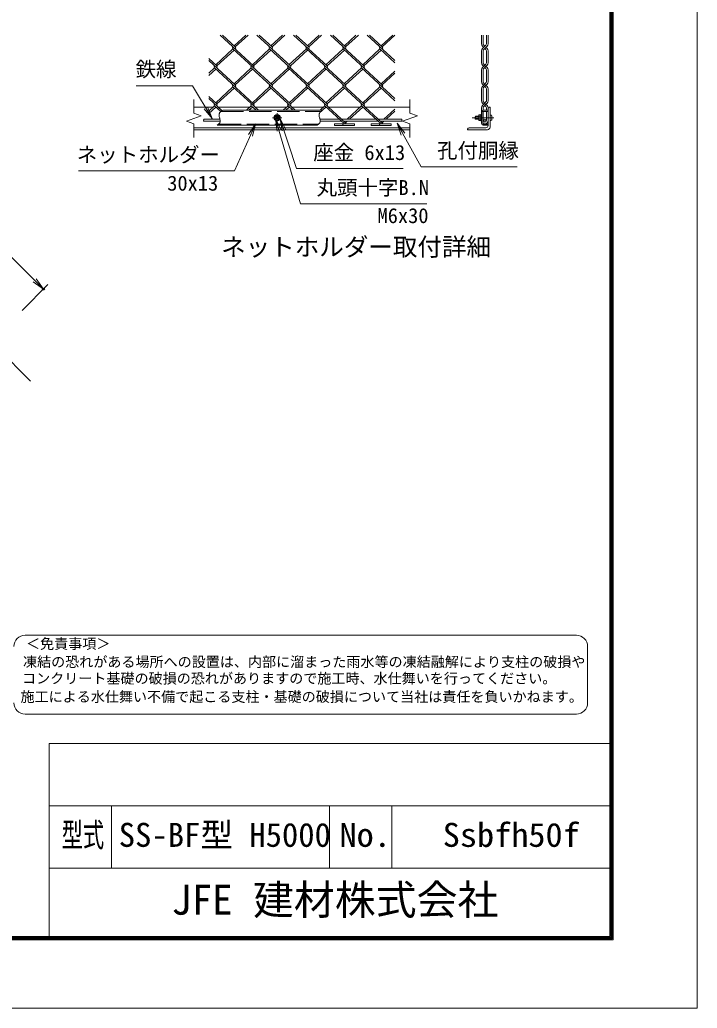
# Model space of a CAD drawing. Units: millimetres at full size; details may follow other scales. Extents: x -10500 to 10500, y -7425 to 7425.
# Drawn here: x 5065 to 10500, y -7425 to 511 of the extents above; entities that cross this region are included whole.
import ezdxf
from ezdxf.enums import TextEntityAlignment as Align

# ---------------------------------------------------------------- set-up
doc = ezdxf.new("R2010")
doc.units = ezdxf.units.MM
doc.header["$LTSCALE"] = 30
doc.header["$PDMODE"] = 32
doc.header["$PDSIZE"] = 15
doc.linetypes.add('DASHED', pattern=[7.5, 6, -1.5])
doc.linetypes.add('USER1', pattern=[50.8, 31.75, -6.35, 6.35, -6.35])
for name, color, linetype, lineweight in [('0-0_D-STR1', 1, 'Continuous', 18), ('0-1_0', 7, 'Continuous', 18), ('0-2_D-BMK', 2, 'USER1', 13), ('0-3_D-STR3', 3, 'Continuous', 13), ('0-7_D-STR-DIM', 7, 'Continuous', 13), ('0-9_D-STR-TXT', 7, 'Continuous', 13), ('0-A_D-STR2', 7, 'Continuous', 13), ('0-B_D-TTL-TXT', 7, 'Continuous', 13), ('0-C_D-TTL', 7, 'Continuous', 18)]:
    doc.layers.add(name, color=color, linetype=linetype, lineweight=lineweight)
doc.layers.add('0-8_Defpoints', color=253, linetype='Continuous')
doc.styles.add('ＭＳ ゴシック', font='')
doc.styles.get('ＭＳ ゴシック').set_extended_font_data('MS Gothic')

# ---------------------------------------------------------------- blocks, each defined once
blk = doc.blocks.new('_Open')
at = {"layer": '0-1_0'}
blk.add_line((-30, 5), (0, 0), dxfattribs=at)
blk.add_lwpolyline([(-30, -5), (0, 0), (-30, 0)], dxfattribs=at)

msp = doc.modelspace()

# ---------------------------------------------------------------- linework, layer by layer
at = {"layer": '0-0_D-STR1'}
for p, q in [((6461.39, -191.93), (6615.75, -191.93)), ((6634.7, -191.93), (6639.17, -191.93)), ((6658.12, -191.93), (6910.66, -191.93)), ((6929.61, -191.93), (6934.08, -191.93)), ((6953.03, -191.93), (7205.57, -191.93)), ((7224.52, -191.93), (7228.99, -191.93)), ((7247.47, -191.93), (7500.48, -191.93)), ((7519.43, -191.93), (7523.9, -191.93)), ((7542.38, -191.93), (7795.39, -191.93)), ((7814.34, -191.93), (7818.81, -191.93)), ((7837.76, -191.93), (8194.72, -191.93)), ((8821.82, -337.93), (8821.82, -203.93)), ((8833.82, -191.93), (8837.82, -191.93)), ((8837.82, -351.93), (8837.82, -191.93)), ((6461.39, -355.93), (8194.72, -355.93)), ((6461.39, -371.93), (8194.72, -371.93)), ((8657.82, -371.93), (8657.82, -367.93)), ((8657.82, -371.93), (8817.82, -371.93)), ((8669.82, -355.93), (8803.82, -355.93))]:
    msp.add_line(p, q, dxfattribs=at)
for centre, radius, start, end in [((8833.82, -203.93), 12, 90, 180), ((8669.82, -367.93), 12, 90, 180), ((8803.82, -337.93), 18, 270, 0), ((8817.82, -351.93), 20, 270, 0)]:
    msp.add_arc(centre, radius, start, end, dxfattribs=at)
at = {"layer": '0-2_D-BMK'}
for p, q in [((7167.69, -275.93), (7092.69, -275.93)), ((7130.19, -313.43), (7130.19, -238.43)), ((8867.91, -275.93), (8695.34, -275.93)), ((5152.06, -2390.06), (3729.26, -967.26))]:
    msp.add_line(p, q, dxfattribs=at)
at = {"layer": '0-3_D-STR3', "linetype": 'DASHED'}
for p, q in [((6679.83, -225.13), (7482.5, -225.13)), ((6660.29, -326.73), (7462.96, -326.73))]:
    msp.add_line(p, q, dxfattribs=at)
at = {"layer": '0-3_D-STR3'}
for p, q in [((6692.81, -215.93), (7495.49, -215.93)), ((8769.82, -229.13), (8769.82, -322.73)), ((8779.02, -229.13), (8779.02, -322.73)), ((8821.82, -215.93), (8783.02, -215.93)), ((8821.82, -225.13), (8783.02, -225.13)), ((8821.82, -215.93), (8821.82, -225.13)), ((6671.17, -288.06), (6540.35, -288.06)), ((6673.38, -304.06), (6540.35, -304.06)), ((7118.64, -255.93), (7107.09, -275.93)), ((7141.73, -255.93), (7118.64, -255.93)), ((7153.28, -275.93), (7141.73, -255.93)), ((7141.73, -295.93), (7153.28, -275.93)), ((7473.84, -288.06), (7628.81, -288.06)), ((7476.05, -304.06), (7646.27, -304.06)), ((7647.29, -288.06), (7923.72, -288.06)), ((7664.75, -304.06), (7941.19, -304.06)), ((7942.67, -288.06), (8129.47, -288.06)), ((7960.13, -304.06), (8129.47, -304.06)), ((8721.82, -263.93), (8717.82, -267.93)), ((8717.82, -283.93), (8717.82, -267.93)), ((8721.82, -287.93), (8717.82, -283.93)), ((8747.42, -266.33), (8719.42, -266.33)), ((8747.42, -285.53), (8719.42, -285.53)), ((8721.82, -287.93), (8721.82, -263.93)), ((8747.42, -263.93), (8721.82, -263.93)), ((8747.42, -287.93), (8721.82, -287.93)), ((8747.42, -256.33), (8749.44, -252.83)), ((8747.42, -295.53), (8747.42, -256.33)), ((8747.42, -295.53), (8749.44, -299.02)), ((8763.42, -252.83), (8749.44, -252.83)), ((8763.42, -264.38), (8749.44, -264.38)), ((8763.42, -287.48), (8749.44, -287.48)), ((8763.42, -299.02), (8749.44, -299.02)), ((8763.42, -250.93), (8763.42, -300.93)), ((8769.82, -250.93), (8763.42, -250.93)), ((8763.42, -299.02), (8763.42, -252.83)), ((8769.82, -300.93), (8763.42, -300.93)), ((8837.82, -254.93), (8837.82, -296.93)), ((8843.93, -254.93), (8837.82, -254.93)), ((8843.93, -296.93), (8837.82, -296.93)), ((6648.56, -335.93), (7451.23, -335.93)), ((8821.82, -326.73), (8783.02, -326.73)), ((8821.82, -335.93), (8783.02, -335.93)), ((8821.82, -326.73), (8821.82, -335.93))]:
    msp.add_line(p, q, dxfattribs=at)
msp.add_lwpolyline([(7107.09, -275.93), (7118.64, -295.93), (7141.73, -295.93)], dxfattribs=at)
for centre, radius in [((7130.19, -275.93), 25), ((7130.19, -275.93), 19.6), ((7130.19, -275.93), 12), ((7130.19, -275.93), 9.83), ((8795.71, -295.93), 8)]:
    msp.add_circle(centre, radius, dxfattribs=at)
for centre, radius, start, end in [((8783.02, -229.13), 13.2, 90, 180), ((8783.02, -229.13), 4, 90, 180), ((8757.88, -258.61), 10.22, 145.61585, 214.38415), ((8785.87, -275.93), 38.21, 162.4121, 197.5879), ((8757.88, -293.25), 10.22, 145.61586, 214.38415), ((8843.93, -262.53), 7.6, 16.07286, 90), ((8843.93, -289.33), 7.6, 270, 343.92714), ((8797.42, -275.93), 56, 343.92714, 16.07286), ((8783.02, -322.73), 13.2, 180, 270), ((8783.02, -322.73), 4, 180, 270)]:
    msp.add_arc(centre, radius, start, end, dxfattribs=at)
at = {"layer": '0-7_D-STR-DIM'}
for p, q in [((6461.39, -128.93), (6461.39, -238.32)), ((8194.72, -128.93), (8194.72, -238.32)), ((6521.3, -260.12), (6401.48, -303.73)), ((6401.48, -303.73), (6461.39, -325.54)), ((6461.39, -238.32), (6521.3, -260.12)), ((8254.63, -260.12), (8134.82, -303.73)), ((8134.82, -303.73), (8194.72, -325.54)), ((8194.72, -238.32), (8254.63, -260.12)), ((6461.39, -325.54), (6461.39, -434.93)), ((8194.72, -325.54), (8194.72, -434.93)), ((4193.8, -590.6), (5254.46, -1651.26)), ((5083.31, -1822.4), (5289.82, -1615.9))]:
    msp.add_line(p, q, dxfattribs=at)
for points in [[(6692.81, -215.93), (6689.29, -218.27), (6685.82, -220.65), (6682.44, -223.09), (6679.2, -225.64), (6676.15, -228.33), (6673.33, -231.19), (6670.78, -234.26), (6668.56, -237.56), (6666.72, -241.14), (6665.26, -244.96), (6664.21, -248.95), (6663.58, -253.03), (6663.36, -257.12), (6663.57, -261.15), (6664.17, -265.09), (6665.07, -268.97), (6666.2, -272.82), (6667.46, -276.67), (6668.79, -280.55), (6670.09, -284.48), (6671.28, -288.48), (6672.29, -292.58), (6673.02, -296.72), (6673.39, -300.83), (6673.33, -304.85), (6672.75, -308.69), (6671.59, -312.32), (6669.89, -315.73), (6667.72, -318.96), (6665.14, -322.03), (6662.23, -324.97), (6659.05, -327.8), (6655.66, -330.55), (6652.14, -333.25), (6648.56, -335.93)], [(7495.49, -215.93), (7491.97, -218.27), (7488.5, -220.65), (7485.12, -223.09), (7481.88, -225.64), (7478.82, -228.33), (7476, -231.19), (7473.46, -234.26), (7471.24, -237.56), (7469.39, -241.14), (7467.94, -244.96), (7466.89, -248.95), (7466.25, -253.03), (7466.03, -257.12), (7466.24, -261.15), (7466.84, -265.09), (7467.74, -268.97), (7468.87, -272.82), (7470.14, -276.67), (7471.46, -280.55), (7472.76, -284.48), (7473.96, -288.48), (7474.96, -292.58), (7475.69, -296.72), (7476.07, -300.83), (7476, -304.85), (7475.42, -308.69), (7474.26, -312.32), (7472.56, -315.73), (7470.39, -318.96), (7467.81, -322.03), (7464.9, -324.97), (7461.72, -327.8), (7458.34, -330.55), (7454.82, -333.25), (7451.23, -335.93)]]:
    msp.add_lwpolyline(points, dxfattribs=at)
for centre, start, end in [((6544.37, -292.06), 135.18146, 224.81854), ((6544.37, -300.06), 135.18146, 224.81854), ((6536.32, -292.06), 315.18146, 44.81854), ((8133.5, -300.06), 135.18146, 224.81854), ((8125.45, -292.06), 315.18146, 44.81854), ((8125.45, -300.06), 315.18146, 44.81854)]:
    msp.add_arc(centre, 5.67, start, end, dxfattribs=at)
at = {"layer": '0-8_Defpoints'}
msp.add_point((5254.46, -1651.26), dxfattribs=at)
at = {"layer": '0-9_D-STR-TXT'}
for points in [[(5999.78, -18.42), (6451.97, -18.42), (6607.5, -280.73)], [(8331.59, -966.94), (7317.23, -966.94), (7117.84, -283.61)], [(8141.13, -683.72), (7285.39, -683.72), (7154.12, -283.97)], [(5536.05, -702.3), (6788.36, -702.3), (6955.54, -326.56)], [(9055.39, -670.36), (8284.68, -670.36), (8093.68, -321.24)]]:
    msp.add_lwpolyline(points, dxfattribs=at)
at = {"layer": '0-A_D-STR2'}
for p, q in [((6941.1, 140.88), (6671.82, 387.64)), ((6793.65, 293.36), (6690.77, 387.64)), ((6877.58, 387.64), (6784.18, 302.04)), ((6896.53, 387.64), (6793.65, 293.36)), ((7236.02, 140.88), (6966.73, 387.64)), ((7088.56, 293.36), (6985.68, 387.64)), ((7172.5, 387.64), (7079.09, 302.04)), ((7191.44, 387.64), (7088.56, 293.36)), ((7530.93, 140.88), (7261.64, 387.64)), ((7383.47, 293.36), (7280.59, 387.64)), ((7467.41, 387.64), (7374, 302.04)), ((7486.35, 387.64), (7383.47, 293.36)), ((7825.81, 140.9), (7556.55, 387.64)), ((7678.38, 293.36), (7575.5, 387.64)), ((7762.32, 387.64), (7668.91, 302.04)), ((7781.26, 387.64), (7678.38, 293.36)), ((8074.72, 183.06), (7851.47, 387.64)), ((7973.27, 293.38), (7870.41, 387.64)), ((8057.18, 387.64), (7963.8, 302.06)), ((8074.72, 386.35), (7973.27, 293.38)), ((8769.48, 317.87), (8769.4, 387.64)), ((8782.32, 317.89), (8782.23, 387.64)), ((8808.83, 317.89), (8808.75, 387.64)), ((8821.66, 317.87), (8821.58, 387.64)), ((6774.7, 276), (6636.72, 149.56)), ((6784.18, 267.32), (6646.19, 140.88)), ((7088.56, -11.6), (6774.7, 276)), ((7069.61, 276), (6931.63, 149.56)), ((7079.09, 267.32), (6941.1, 140.88)), ((7383.47, -11.6), (7069.61, 276)), ((7364.52, 276), (7227.37, 150.32)), ((7374, 267.32), (7236.02, 140.88)), ((7678.36, -11.57), (7364.52, 276)), ((7659.44, 276), (7521.45, 149.56)), ((7668.91, 267.32), (7530.93, 140.88)), ((7973.27, -11.57), (7659.44, 276)), ((7954.32, 276.02), (7816.34, 149.58)), ((7963.8, 267.34), (7825.81, 140.9)), ((8074.72, 165.7), (7954.32, 276.02)), ((8769.62, 165.55), (8769.48, 260.65)), ((8777.69, 298.08), (8786.5, 289.26)), ((8782.45, 165.57), (8782.32, 260.63)), ((8786.77, 307.14), (8795.57, 298.34)), ((8804.65, 289.26), (8786.77, 271.38)), ((8795.57, 280.19), (8804.38, 271.38)), ((8813.46, 298.08), (8804.65, 289.26)), ((8804.65, 289.26), (8813.46, 280.45)), ((8808.96, 165.57), (8808.83, 260.63)), ((8821.8, 165.55), (8821.66, 260.65)), ((6646.19, 140.88), (6581.39, 200.27)), ((6793.65, -11.6), (6581.39, 182.91)), ((6627.25, 123.52), (6581.39, 81.5)), ((6636.72, 114.84), (6581.39, 64.14)), ((6941.1, -164.08), (6627.25, 123.52)), ((6922.16, 123.52), (6784.18, -2.92)), ((6931.63, 114.84), (6793.65, -11.6)), ((7235.99, -164.05), (6922.16, 123.52)), ((7217.07, 123.52), (7079.09, -2.92)), ((7226.54, 114.84), (7088.56, -11.6)), ((7530.9, -164.05), (7217.07, 123.52)), ((7511.98, 123.52), (7374, -2.92)), ((7521.45, 114.84), (7383.47, -11.6)), ((7825.81, -164.05), (7511.98, 123.52)), ((7806.87, 123.54), (7669.71, -2.14)), ((7816.34, 114.86), (7678.36, -11.57)), ((8074.72, -121.9), (7806.87, 123.54)), ((8074.72, 98.75), (7963.8, -2.89)), ((8074.72, 81.39), (7973.27, -11.57)), ((8769.62, 13.29), (8769.62, 108.33)), ((8795.71, 146.01), (8777.82, 128.13)), ((8777.82, 145.75), (8786.63, 136.94)), ((8782.45, 12.28), (8782.45, 108.31)), ((8786.9, 154.82), (8795.71, 146.01)), ((8804.78, 136.94), (8786.9, 119.06)), ((8804.51, 154.82), (8795.71, 146.01)), ((8795.71, 127.86), (8804.51, 119.06)), ((8808.96, 12.28), (8808.96, 108.31)), ((8821.8, 13.29), (8821.8, 108.33)), ((8786.18, 3.28), (8795.71, -6.25)), ((8805.24, 3.28), (8795.71, -6.25)), ((6774.7, -28.96), (6636.72, -155.4)), ((6784.18, -37.64), (6646.19, -164.08)), ((6979.22, -215.93), (6774.94, -28.74)), ((7069.61, -28.96), (6931.63, -155.4)), ((7079.09, -37.64), (6941.1, -164.08)), ((7273.66, -215.93), (7069.61, -28.96)), ((7364.52, -28.96), (7226.54, -155.4)), ((7374, -37.64), (7236.02, -164.08)), ((7678.36, -316.53), (7364.52, -28.96)), ((7659.65, -28.72), (7521.43, -155.37)), ((7669.12, -37.4), (7530.9, -164.05)), ((7973.51, -316.32), (7659.65, -28.72)), ((7954.56, -28.72), (7816.34, -155.37)), ((7964.03, -37.4), (7825.81, -164.05)), ((8074.72, -138.83), (7954.56, -28.72)), ((8769.62, -139.19), (8769.62, -43.94)), ((8795.71, -6.25), (8777.82, -24.14)), ((8777.82, -6.51), (8786.63, -15.32)), ((8782.45, -138.18), (8782.45, -42.93)), ((8804.78, -15.32), (8786.18, -33.93)), ((8795.71, -24.4), (8805.24, -33.92)), ((8813.6, -6.51), (8804.78, -15.32)), ((8804.78, -15.32), (8813.6, -24.14)), ((8808.96, -138.18), (8808.96, -42.93)), ((8821.8, -139.19), (8821.8, -43.94)), ((6646.19, -164.08), (6581.39, -104.69)), ((6687.9, -219.22), (6581.39, -121.62)), ((8787.61, -150.63), (8795.71, -158.73)), ((8805.24, -149.2), (8795.71, -158.73)), ((6627.46, -181.2), (6581.39, -223.42)), ((6636.93, -189.88), (6581.39, -240.78)), ((6677.53, -227.07), (6627.48, -181.22)), ((6922.37, -181.2), (6884.47, -215.93)), ((6931.84, -189.88), (6903.42, -215.93)), ((6960.27, -215.93), (6922.37, -181.2)), ((7217.28, -181.2), (7179.38, -215.93)), ((7226.76, -189.88), (7198.33, -215.93)), ((7255.18, -215.93), (7217.28, -181.2)), ((7512.19, -181.2), (7474.29, -215.93)), ((7521.67, -189.88), (7493.24, -215.93)), ((7669.34, -325.2), (7512.19, -181.2)), ((7807.1, -181.2), (7690.48, -288.06)), ((7816.58, -189.88), (7709.43, -288.06)), ((7964.03, -325), (7807.1, -181.2)), ((8074.72, -206.21), (7985.39, -288.06)), ((8074.72, -223.57), (8004.34, -288.06)), ((8769.62, -250.64), (8769.62, -196.42)), ((8795.71, -158.73), (8777.82, -176.62)), ((8777.82, -158.99), (8786.63, -167.8)), ((8782.45, -215.93), (8782.45, -195.41)), ((8782.45, -298.91), (8782.45, -225.13)), ((8804.78, -167.8), (8787.61, -184.98)), ((8795.71, -176.88), (8805.24, -186.4)), ((8813.6, -158.99), (8804.78, -167.8)), ((8804.78, -167.8), (8813.6, -176.62)), ((8808.96, -215.93), (8808.96, -195.41)), ((8808.96, -298.91), (8808.96, -225.13)), ((8821.8, -299.92), (8821.8, -196.42)), ((7673.02, -304.06), (7668.89, -307.85)), ((7691.97, -304.06), (7678.36, -316.53)), ((7967.93, -304.06), (7964.03, -307.64)), ((7986.88, -304.06), (7973.51, -316.32)), ((7589.34, -325.2), (7656.49, -325.2)), ((7589.34, -325.2), (7589.34, -338)), ((7589.34, -338), (7749.34, -338)), ((7884.03, -325), (7951.18, -325)), ((7884.03, -325), (7884.03, -337.8)), ((7884.03, -337.8), (8044.03, -337.8)), ((7964.03, -325), (8044.03, -325)), ((8044.03, -325), (8044.03, -337.8))]:
    msp.add_line(p, q, dxfattribs=at)
for points in [[(8804.38, 307.14), (8795.57, 298.34), (8777.69, 280.45)], [(8813.6, 145.75), (8804.78, 136.94), (8813.6, 128.13)], [(7669.34, -325.2), (7749.34, -325.2), (7749.34, -338)]]:
    msp.add_lwpolyline(points, dxfattribs=at)
for centre, radius, start, end in [((8797.48, 317.87), 28, 180, 225), ((8797.52, 317.89), 15.2, 180, 225), ((8793.63, 317.89), 15.2, 315, 0), ((8793.66, 317.87), 28, 315, 0), ((6784.15, 284.7), 12.85, 137.5, 222.5), ((6784.15, 284.7), 12.85, 317.5, 42.5), ((7079.06, 284.7), 12.85, 137.5, 222.5), ((7079.06, 284.7), 12.85, 317.5, 42.5), ((7373.97, 284.7), 12.85, 137.5, 222.5), ((7373.97, 284.7), 12.85, 317.5, 42.5), ((7668.89, 284.7), 12.85, 137.5, 222.5), ((7668.89, 284.7), 12.85, 317.5, 42.5), ((7963.8, 284.7), 12.85, 137.5, 222.5), ((7963.8, 284.7), 12.85, 317.5, 42.5), ((8797.48, 260.65), 28, 135, 180), ((8797.52, 260.63), 15.2, 135.00055, 180), ((8793.63, 260.63), 15.2, 0, 44.99915), ((8793.66, 260.65), 28, 0, 45), ((8797.62, 165.55), 28, 180, 225), ((8797.65, 165.57), 15.2, 180, 225), ((8793.76, 165.57), 15.2, 315, 0), ((8793.8, 165.55), 28, 315, 0), ((6636.72, 132.2), 12.85, 137.5, 222.5), ((6636.72, 132.2), 12.85, 317.5, 42.5), ((6931.63, 132.2), 12.85, 137.5, 222.5), ((6931.63, 132.2), 12.85, 317.5, 42.5), ((7226.54, 132.2), 12.85, 137.5, 222.5), ((7226.54, 132.2), 12.85, 317.5, 42.5), ((7521.67, 132.44), 12.85, 137.5, 222.5), ((7521.67, 132.44), 12.85, 317.5, 42.5), ((7816.58, 132.44), 12.85, 137.5, 222.5), ((7816.58, 132.44), 12.85, 317.5, 42.5), ((8797.62, 108.33), 28, 135, 180), ((8797.65, 108.31), 15.2, 135.00055, 180), ((8793.76, 108.31), 15.2, 0, 44.99915), ((8793.8, 108.33), 28, 0, 45), ((8797.62, 13.29), 28, 180, 225), ((8797.62, 13.29), 15.2, 183.80396, 221.19987), ((8793.8, 13.29), 15.2, 318.80016, 356.19604), ((8793.8, 13.29), 28, 315, 0), ((6784.39, -20.04), 12.85, 137.5, 222.5), ((6784.39, -20.04), 12.85, 317.5, 42.5), ((7079.3, -20.04), 12.85, 137.5, 222.5), ((7079.3, -20.04), 12.85, 317.5, 42.5), ((7374.21, -20.04), 12.85, 137.5, 222.5), ((7374.21, -20.04), 12.85, 317.5, 42.5), ((7669.12, -20.04), 12.85, 137.5, 222.5), ((7669.12, -20.04), 12.85, 317.5, 42.5), ((7964.03, -20.04), 12.85, 137.5, 222.5), ((7964.03, -20.04), 12.85, 317.5, 42.5), ((8797.62, -43.94), 28, 135, 180), ((8797.62, -43.94), 15.2, 138.8144, 176.19604), ((8793.8, -43.94), 15.2, 3.80396, 41.19984), ((8793.8, -43.94), 28, 0, 45), ((8797.62, -139.19), 28, 180, 225), ((8797.62, -139.19), 15.2, 176.19604, 228.80014), ((8793.8, -139.19), 15.2, 318.80016, 3.80396), ((8793.8, -139.19), 28, 315, 0), ((6636.93, -172.52), 12.85, 137.5, 222.5), ((6636.93, -172.52), 12.85, 317.5, 42.5), ((6931.84, -172.52), 12.85, 137.5, 222.5), ((6931.84, -172.52), 12.85, 317.5, 42.5), ((7226.76, -172.52), 12.85, 137.5, 222.5), ((7226.76, -172.52), 12.85, 317.5, 42.5), ((7521.67, -172.52), 12.85, 137.5, 222.5), ((7521.67, -172.52), 12.85, 317.5, 42.5), ((7816.58, -172.52), 12.85, 137.5, 222.5), ((7816.58, -172.52), 12.85, 317.5, 42.5), ((8797.62, -196.42), 28, 135, 180), ((8797.62, -196.42), 15.2, 131.18669, 176.19604), ((8793.8, -196.42), 15.2, 3.80396, 41.19984), ((8793.8, -196.42), 28, 0, 45), ((7669.34, -325.2), 12.85, 137.5, 275), ((7669.12, -325), 12.85, 359.10095, 42.5), ((7964.03, -325), 12.85, 137.5, 265), ((7964.03, -325), 12.85, 0, 42.5), ((8795.71, -298.91), 26.09, 230.23061, 0), ((8795.71, -298.91), 13.26, 180, 0)]:
    msp.add_arc(centre, radius, start, end, dxfattribs=at)
at = {"layer": '0-B_D-TTL-TXT', "color": 2}
for p, q in [((9530.29, -4430.66), (5108.55, -4430.66)), ((9620.69, -4973.09), (9620.69, -4521.07)), ((5108.55, -5063.49), (9530.29, -5063.49))]:
    msp.add_line(p, q, dxfattribs=at)
for centre, start, end in [((5108.55, -4521.07), 90, 180), ((9530.29, -4521.07), 0, 90), ((5108.55, -4973.09), 180, 270), ((9530.29, -4973.09), 270, 0)]:
    msp.add_arc(centre, 90.4, start, end, dxfattribs=at)
at = {"layer": '0-C_D-TTL'}
for p, q in [((5300, -5300), (5300, -6850)), ((5300, -5300), (9800, -5300)), ((5300, -5800), (9800, -5800)), ((5800, -5800), (5800, -6300)), ((7550, -5800), (7550, -6300)), ((8050, -5800), (8050, -6300)), ((5300, -6300), (9800, -6300))]:
    msp.add_line(p, q, dxfattribs=at)
at = {"layer": '0-C_D-TTL', "color": 2}
msp.add_lwpolyline([(-10500, 7425), (10500, 7425), (10500, -7425), (-10500, -7425)], close=True, dxfattribs=at)
at = {"layer": '0-C_D-TTL'}
for points in [[(-9825, 6875), (9825, 6875), (9825, -6875), (-9825, -6875)], [(-9818.75, 6868.75), (9818.75, 6868.75), (9818.75, -6868.75), (-9818.75, -6868.75)], [(-9812.5, 6862.5), (9812.5, 6862.5), (9812.5, -6862.5), (-9812.5, -6862.5)], [(-9806.25, 6856.25), (9806.25, 6856.25), (9806.25, -6856.25), (-9806.25, -6856.25)], [(-9800, 6850), (9800, 6850), (9800, -6850), (-9800, -6850)]]:
    msp.add_lwpolyline(points, close=True, dxfattribs=at)

# ---------------------------------------------------------------- block references
at = {"layer": '0-7_D-STR-DIM', "xscale": 3.333333, "yscale": 3.333333, "rotation": 315}
msp.add_blockref('_Open', (5254.46, -1651.26), dxfattribs=at)
at = {"layer": '0-9_D-STR-TXT', "xscale": 3.333333, "yscale": 3.333333}
for p, rotation in [((6608.52, -282.45), 300.66528), ((7117.28, -281.7), 106.26633), ((7153.5, -282.07), 108.17914), ((8092.72, -319.48), 118.68263), ((6956.36, -324.73), 66.01445)]:
    msp.add_blockref('_Open', p, dxfattribs=dict(at, rotation=rotation))

# ---------------------------------------------------------------- texts
at = {"layer": '0-9_D-STR-TXT', "style": 'ＭＳ ゴシック'}
for s, p in [('鉄線', (5994.07, 17.49)), ('孔付胴縁', (8412.62, -635.41)), ('ネットホルダー', (5522.1, -668.3)), ('座金 6x13', (7419.68, -651.3)), ('30x13', (6247.91, -897.37)), ('丸頭十字B.N', (7446.44, -932.62)), ('M6x30', (7934.97, -1157.96))]:
    msp.add_text(s, height=120.3, dxfattribs=at).set_placement(p, align=Align.BOTTOM_LEFT)
at = {"layer": '0-B_D-TTL-TXT', "style": 'ＭＳ ゴシック'}
for s, height, p in [('ネットホルダー取付詳細', 144.3, (6680.39, -1427.95)), ('＜免責事項＞ \u3000\u3000', 82.7, (5115.25, -4564.79)), ('凍結の恐れがある場所への設置は、内部に溜まった雨水等の凍結融解により支柱の破損や', 82.7, (5090.8, -4710.33)), ('コンクリート基礎の破損の恐れがありますので施工時、水仕舞いを行ってください。', 82.7, (5083.37, -4843.08)), ('施工による水仕舞い不備で起こる支柱・基礎の破損について当社は責任を負いかねます。 ', 82.7, (5070.73, -4990.43)), ('SS-BF型 H5000', 192.4, (5859, -6187.01)), ('JFE 建材株式会社', 240.6, (6280.95, -6746.26))]:
    msp.add_text(s, height=height, dxfattribs=at).set_placement(p, align=Align.BOTTOM_LEFT)
for s, width, p in [('型式', 0.65, (5400.67, -6187.01)), ('No.', 1.05, (7630, -6187.01)), ('Ssbfh50f', 1.05, (8458.33, -6187.01))]:
    msp.add_text(s, height=192.4, dxfattribs=dict(at, width=width)).set_placement(p, align=Align.BOTTOM_LEFT)

doc.saveas('drawing.dxf')
